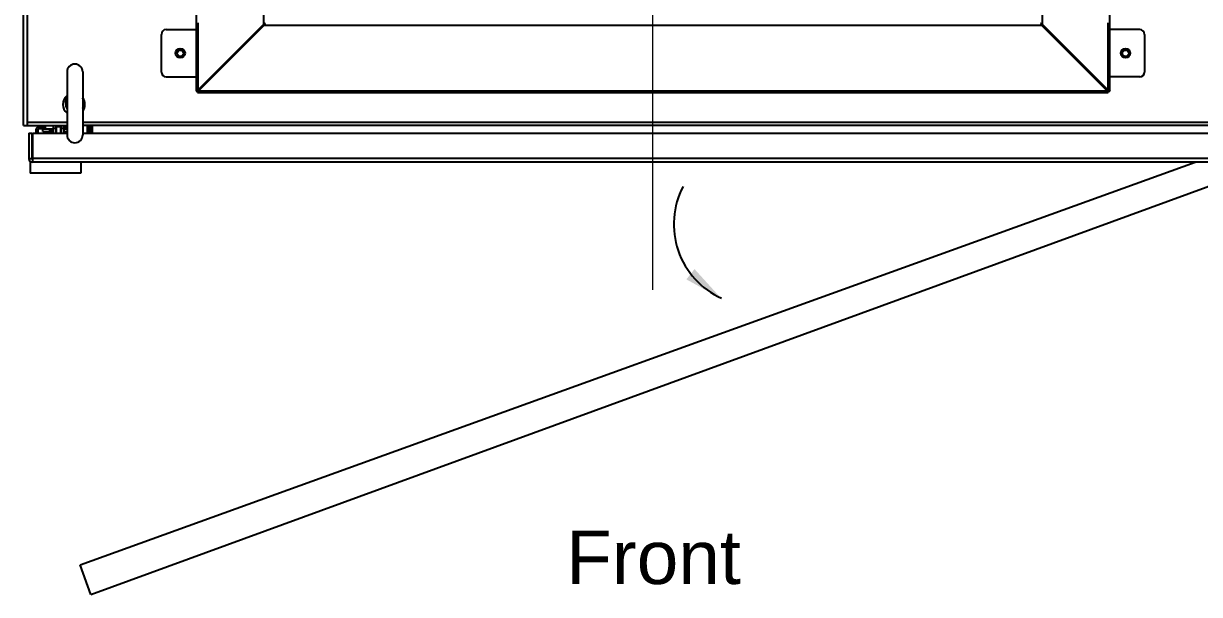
# Model space of a CAD drawing. Extents: x 81437 to 204847, y -54769 to -29444.
# Drawn here: x 84301 to 85047, y -35327 to -34964 of the extents above; entities that cross this region are included whole.
import ezdxf
from ezdxf.lldxf.tags import DXFTag

# ---------------------------------------------------------------- set-up
doc = ezdxf.new("R2010")
doc.units = 0
doc.header["$LTSCALE"] = 100
doc.header["$MEASUREMENT"] = 0
doc.layers.add('PANEL', color=7, linetype='Continuous')
doc.styles.add('HZ', font='arial.ttf', dxfattribs={"width": 0.7})
tags = doc.linetypes.add('CENTER', pattern=[2, 1.25, -0.25, 0.25, -0.25]).pattern_tags.tags
tags[10:11] = [DXFTag(74, 4), DXFTag(75, 0), DXFTag(340, '0'), DXFTag(46, 1.0), DXFTag(50, 0.0), DXFTag(44, 0.0), DXFTag(45, 0.0)]
tags[8:9] = [DXFTag(74, 4), DXFTag(75, 0), DXFTag(340, '0'), DXFTag(46, 1.0), DXFTag(50, 0.0), DXFTag(44, 0.0), DXFTag(45, 0.0)]
tags[6:7] = [DXFTag(74, 4), DXFTag(75, 0), DXFTag(340, '0'), DXFTag(46, 1.0), DXFTag(50, 0.0), DXFTag(44, 0.0), DXFTag(45, 0.0)]
tags[4:5] = [DXFTag(74, 4), DXFTag(75, 0), DXFTag(340, '0'), DXFTag(46, 1.0), DXFTag(50, 0.0), DXFTag(44, 0.0), DXFTag(45, 0.0)]
tags = doc.linetypes.add('HIDDEN', pattern=[0.375, 0.25, -0.125]).pattern_tags.tags
tags[6:7] = [DXFTag(74, 4), DXFTag(75, 0), DXFTag(340, '0'), DXFTag(46, 1.0), DXFTag(50, 0.0), DXFTag(44, 0.0), DXFTag(45, 0.0)]
tags[4:5] = [DXFTag(74, 4), DXFTag(75, 0), DXFTag(340, '0'), DXFTag(46, 1.0), DXFTag(50, 0.0), DXFTag(44, 0.0), DXFTag(45, 0.0)]

msp = doc.modelspace()

# ---------------------------------------------------------------- linework, layer by layer
at = {"color": 1, "linetype": 'CENTER', "lineweight": 20}
msp.add_line((84700.2, -35133.19), (84700.2, -34189.34), dxfattribs=at)
at = {"color": 7, "linetype": 'Continuous'}
for p, q in [((84300.7, -35028.8), (84300.7, -34276.2)), ((84303, -34276.8), (84303, -35028.8)), ((84410.2, -34298.8), (84410.2, -35006.8)), ((84990.2, -35006.8), (84990.2, -34298.8)), ((84452.99, -34341.09), (84452.99, -34964.51)), ((84947.41, -34964.51), (84947.41, -34341.09)), ((84391.2, -34967.8), (84410.2, -34967.8)), ((84411.3, -34963.55), (84411.3, -35006.2)), ((84452.99, -34964.51), (84411.3, -35006.2)), ((84453.49, -34964.51), (84411.8, -35006.2)), ((84453.49, -34965.01), (84411.8, -35006.7)), ((84452.99, -34964.51), (84453.49, -34964.51)), ((84453.49, -34965.01), (84453.49, -34964.51)), ((84453.49, -34965.01), (84946.91, -34965.01)), ((84947.41, -34964.51), (84946.91, -34964.51)), ((84946.91, -34964.51), (84988.6, -35006.2)), ((84946.91, -34965.01), (84946.91, -34964.51)), ((84946.91, -34965.01), (84988.6, -35006.7)), ((84947.41, -34964.51), (84989.1, -35006.2)), ((84989.1, -35006.2), (84989.1, -34963.55)), ((85009.2, -34967.8), (84990.2, -34967.8)), ((84388.2, -34994.8), (84388.2, -34970.8)), ((85012.2, -34970.8), (85012.2, -34994.8)), ((84328.3, -34994.7), (84328.3, -35034.7)), ((84338.3, -34994.7), (84338.3, -35034.7)), ((84391.2, -34997.8), (84410.2, -34997.8)), ((85009.2, -34997.8), (84990.2, -34997.8)), ((84410.2, -35006.8), (84411.3, -35006.8)), ((84411.2, -35006.7), (84411.2, -35007.8)), ((84411.3, -35006.2), (84411.8, -35006.2)), ((84411.8, -35006.7), (84411.8, -35006.2)), ((84411.8, -35006.7), (84988.6, -35006.7)), ((84989.1, -35006.2), (84988.6, -35006.2)), ((84988.6, -35006.7), (84988.6, -35006.2)), ((84989.1, -35006.8), (84990.2, -35006.8)), ((84989.2, -35007.8), (84989.2, -35006.7)), ((84411.2, -35007.8), (84989.2, -35007.8)), ((84300.7, -35028.8), (84328.3, -35028.8)), ((84303, -35026.5), (84328.3, -35026.5)), ((84314.96, -35028.8), (84314.22, -35029.55)), ((84319.5, -35028.8), (84319.5, -35033.55)), ((84321.5, -35033.55), (84321.5, -35028.8)), ((84324.5, -35028.8), (84324.5, -35033.55)), ((84326.5, -35033.55), (84326.5, -35028.8)), ((84338.3, -35026.5), (85062.7, -35026.5)), ((85062.7, -35028.8), (84338.3, -35028.8)), ((84341, -35028.8), (84341, -35033.55)), ((84342.1, -35033.55), (84342.1, -35028.8)), ((84343.3, -35033.55), (84343.3, -35028.8)), ((84344.5, -35033.55), (84344.5, -35028.8)), ((84304, -35033.55), (84304, -35049.75)), ((84304, -35033.55), (84306, -35033.55)), ((84306, -35033.55), (84306, -35049.75)), ((84306.3, -35033.55), (84306.3, -35052.05)), ((84306.3, -35033.55), (84328.3, -35033.55)), ((84308.5, -35031.43), (84308.5, -35033.55)), ((84308.5, -35031.43), (84309.7, -35031.43)), ((84309.7, -35031.43), (84309.7, -35033.55)), ((84310.38, -35029.55), (84310.38, -35030.75)), ((84314.5, -35029.55), (84310.38, -35029.55)), ((84314.5, -35030.75), (84310.38, -35030.75)), ((84313.02, -35030.75), (84313, -35030.77)), ((84313, -35032.6), (84313, -35030.77)), ((84313, -35030.79), (84319.5, -35030.79)), ((84313, -35032.6), (84317.5, -35032.6)), ((84314.5, -35029.55), (84314.5, -35030.75)), ((84315.49, -35032.6), (84315.49, -35033.56)), ((84317.5, -35033.55), (84317.5, -35031.55)), ((84317.5, -35031.55), (84319.5, -35031.55)), ((84318.59, -35033.55), (84318.59, -35031.55)), ((84321.5, -35030.58), (84319.5, -35030.58)), ((84321.6, -35033.55), (84321.6, -35029.58)), ((84324.4, -35029.58), (84321.6, -35029.58)), ((84324.4, -35033.55), (84324.4, -35029.58)), ((84326.5, -35030.58), (84324.5, -35030.58)), ((84326.5, -35030.79), (84328.3, -35030.79)), ((84326.5, -35032.6), (84328.3, -35032.6)), ((84327.5, -35029.55), (84327.5, -35030.75)), ((84328.3, -35029.55), (84327.5, -35029.55)), ((84328.3, -35030.75), (84327.5, -35030.75)), ((84338.3, -35033.55), (85062.7, -35033.55)), ((84304, -35049.75), (84306, -35049.75)), ((85093.7, -35049.75), (84306.3, -35049.75)), ((84305, -35052.05), (84305, -35059.05)), ((84337, -35059.05), (84305, -35059.05)), ((85093.7, -35052.05), (84306.3, -35052.05)), ((84337, -35052.05), (84337, -35059.05))]:
    msp.add_line(p, q, dxfattribs=at)
msp.add_line((84343.42, -35326.67), (84336.61, -35307.83))
for centre, radius in [((84400.2, -34982.8), 3), ((84400.2, -34982.8), 2), ((85000.2, -34982.8), 3), ((85000.2, -34982.8), 2)]:
    msp.add_circle(centre, radius, dxfattribs=at)
for centre, radius, start, end in [((84391.2, -34970.8), 3, 90, 180), ((84462.31, -34972.83), 12.13, 134.03676, 135.37999), ((84445.17, -34955.69), 12.13, 314.62001, 315.96324), ((84485.73, -35024.82), 68.64, 117.45319, 117.81313), ((84393.18, -34932.27), 68.64, 332.18687, 332.54681), ((84914.66, -35024.82), 68.64, 62.18687, 62.54681), ((85007.22, -34932.27), 68.64, 207.45319, 207.81313), ((84955.22, -34955.69), 12.13, 224.03676, 225.37999), ((84938.09, -34972.83), 12.13, 44.62001, 45.96324), ((85009.2, -34970.8), 3, 0, 90), ((84400.2, -34982.8), 2.5, 255, 195), ((85000.2, -34982.8), 2.5, 255, 195), ((84333.3, -34994.7), 5, 0, 180), ((84391.2, -34994.8), 3, 180, 270), ((85009.2, -34994.8), 3, 270, 0), ((84415.62, -35020.59), 15.02, 106.71863, 107.12156), ((84397.41, -35002.38), 15.02, 342.87844, 343.28137), ((85002.98, -35002.38), 15.02, 196.71863, 197.12156), ((84984.78, -35020.59), 15.02, 72.87844, 73.28137), ((84332.7, -35015.3), 7, 129.66197, 230.33803), ((84333.3, -35014.7), 6, 146.44504, 195), ((84333.3, -35014.7), 6, 146.98298, 213.01702), ((84333.3, -35014.7), 6, 326.46158, 33.53842), ((84333.3, -35014.7), 6, 326.98298, 33.01702), ((84332.7, -35015.3), 7, 323.87173, 36.12827), ((84310.38, -35031.43), 1.88, 90, 180), ((84310.38, -35031.43), 0.681, 90, 180), ((84333.3, -35034.7), 5, 180, 0), ((84306.3, -35049.75), 2.3, 180, 270), ((84306.3, -35049.75), 0.3, 180, 270)]:
    msp.add_arc(centre, radius, start, end, dxfattribs=at)
for points, start_tangent, end_tangent in [([(84452.99, -34964.51), (84453.34, -34964.31), (84453.71, -34964.11)], (0.856944, 0.515409), (0.883981, 0.467523)), ([(84453.49, -34965.01), (84453.69, -34964.66), (84453.89, -34964.29)], (0.515409, 0.856944), (0.467523, 0.883981)), ([(84453.49, -34964.51), (84453.68, -34964.31)], (0.671784, 0.740747), (0.701407, 0.712761)), ([(84453.49, -34964.51), (84453.69, -34964.32)], (0.740747, 0.671784), (0.712761, 0.701407)), ([(84946.91, -34965.01), (84946.71, -34964.66), (84946.51, -34964.29)], (-0.515409, 0.856944), (-0.467523, 0.883981)), ([(84947.41, -34964.51), (84947.06, -34964.31), (84946.69, -34964.11)], (-0.856944, 0.515409), (-0.883981, 0.467523)), ([(84946.91, -34964.51), (84946.71, -34964.32)], (-0.740747, 0.671784), (-0.712761, 0.701407)), ([(84946.91, -34964.51), (84946.72, -34964.31)], (-0.671784, 0.740747), (-0.701407, 0.712761)), ([(84410.33, -35006.6), (84410.2, -35006.8)], (-0.79084, -0.612022), (0, -1)), ([(84411.2, -35006.23), (84410.71, -35006.4), (84410.49, -35006.5), (84410.33, -35006.6)], (-0.955586, -0.294712), (-0.79084, -0.612022)), ([(84411.27, -35006.6), (84411.2, -35006.8)], (-0.569202, -0.822198), (0, -1)), ([(84411.4, -35006.73), (84411.2, -35006.8)], (-0.822198, -0.569202), (-1, 0)), ([(84411.8, -35006.2), (84411.48, -35006.4), (84411.27, -35006.6)], (-0.875724, -0.482812), (-0.569202, -0.822198)), ([(84411.8, -35006.2), (84411.6, -35006.52), (84411.4, -35006.73)], (-0.482812, -0.875724), (-0.822198, -0.569202)), ([(84411.77, -35006.8), (84411.6, -35007.29), (84411.5, -35007.51), (84411.4, -35007.67)], (-0.294712, -0.955586), (-0.612022, -0.79084)), ([(84988.6, -35006.2), (84988.8, -35006.52), (84989, -35006.73)], (0.482812, -0.875724), (0.822198, -0.569202)), ([(84988.6, -35006.2), (84988.92, -35006.4), (84989.13, -35006.6)], (0.875724, -0.482812), (0.569202, -0.822198)), ([(84988.63, -35006.8), (84988.8, -35007.29), (84988.9, -35007.51), (84989, -35007.67)], (0.294712, -0.955586), (0.612022, -0.79084)), ([(84989, -35006.73), (84989.2, -35006.8)], (0.822198, -0.569202), (1, 0)), ([(84989.13, -35006.6), (84989.2, -35006.8)], (0.569202, -0.822198), (0, -1)), ([(84989.2, -35006.23), (84989.68, -35006.4), (84989.9, -35006.5), (84990.07, -35006.6)], (0.955586, -0.294712), (0.79084, -0.612022)), ([(84990.07, -35006.6), (84990.2, -35006.8)], (0.79084, -0.612022), (0, -1)), ([(84411.4, -35007.67), (84411.2, -35007.8)], (-0.612022, -0.79084), (-1, 0)), ([(84989, -35007.67), (84989.2, -35007.8)], (0.612022, -0.79084), (1, 0))]:
    msp.add_spline(points, degree=3, dxfattribs=dict(at, start_tangent=start_tangent, end_tangent=end_tangent))
at = {"layer": 'PANEL', "linetype": 'HIDDEN'}
for p, q in [((84336.59, -35307.84), (85044.48, -35052.05)), ((84343.42, -35326.67), (85094.73, -35052.08))]:
    msp.add_line(p, q, dxfattribs=at)
at = {"layer": 'PANEL', "color": 7}
msp.add_arc((84764.94, -35091.5), 51.49, 152.18894, 245.71907, dxfattribs=at)
at = {"layer": 'PANEL', "color": 7, "linetype": 'ByBlock'}
msp.add_solid([(84721.44, -35126.48), (84726.6, -35119.93), (84743.65, -35138.68)], dxfattribs=at)

# ---------------------------------------------------------------- texts
at = {"color": 7, "style": 'HZ'}
msp.add_text('Front', height=34, dxfattribs=at).set_placement((84645.1, -35320.02))

doc.saveas('drawing.dxf')
